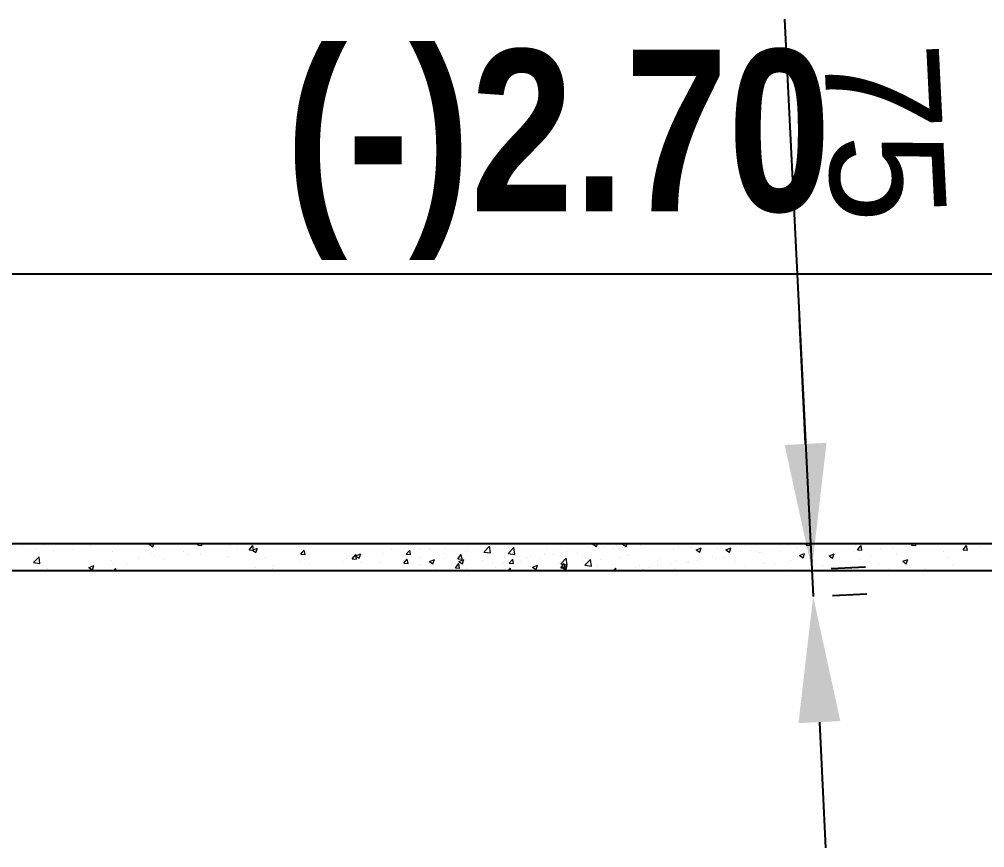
# Model space of a CAD drawing. Extents: x -426260 to 2055400, y -4304674 to -305611.
# Drawn here: x 162970 to 165658, y -1904859 to -1902553 of the extents above; entities that cross this region are included whole.
import ezdxf

# ---------------------------------------------------------------- set-up
doc = ezdxf.new("R2010")
doc.units = 0
doc.header["$LTSCALE"] = 300
doc.header["$MEASUREMENT"] = 0
doc.header["$PDMODE"] = 3
doc.layers.get('DEFPOINTS').update_dxf_attribs({"linetype": 'CONTINUOUS'})
doc.layers.add('Dim', color=7, linetype='CONTINUOUS', lineweight=9)
doc.layers.add('LINE', color=7, linetype='CONTINUOUS')
doc.layers.add('TEXT', color=10, linetype='CONTINUOUS')
doc.styles.add('Arial', font='arial.ttf')
doc.styles.add('DIM', font='isocp3.shx')
doc.styles.add('text', font='ARIALN.TTF', dxfattribs={"height": 1.6})
doc.dimstyles.new('dim_150', dxfattribs={"dimtxt": 300, "dimasz": 300, "dimexe": 300, "dimexo": 100, "dimgap": 100, "dimtad": 1, "dimdec": 0, "dimzin": 0, "dimdsep": 46, "dimtxsty": 'DIM', "dimcen": 150, "dimclrd": 5, "dimclre": 5, "dimclrt": 7, "dimadec": 0, "dimazin": 0, "dimtfac": 1, "dimtdec": 0, "dimtmove": 0, "dimatfit": 3, "dimfxl": 20, "dimtolj": 1, "dimtzin": 0, "dimarcsym": 0})

# ---------------------------------------------------------------- blocks, each defined once
blk = doc.blocks.new('*D1295')
at = {"layer": 'DEFPOINTS', "color": 0, "ltscale": 500, "transparency": 16777216}
for p in [(165130.7214739423, -1904087.100582498), (165134.4509759017, -1904162.165958703), (165180.1054876493, -1904159.897688035)]:
    blk.add_point(p, dxfattribs=at)
at = {"layer": 'Dim', "color": 5, "lineweight": -2, "ltscale": 500, "transparency": 16777216}
for p, q in [((165100.2908809619, -1902553.432926031), (165176.3759856899, -1904084.83231183)), ((165159.008223481, -1903735.263490515), (165141.640461272, -1903385.694669199)), ((165230.5982800324, -1904082.138364724), (165326.1911948251, -1904077.388985169)), ((165176.3759856899, -1904084.83231183), (165180.1054876493, -1904159.897688035)), ((165176.3759856899, -1904084.83231183), (165180.1054876493, -1904159.897688035)), ((165234.3277819918, -1904157.203740929), (165329.9206967845, -1904152.454361374)), ((165197.4732498582, -1904509.46650935), (165214.8410120671, -1904859.035330666))]:
    blk.add_line(p, q, dxfattribs=at)
at = {"layer": 'Dim', "color": 5, "ltscale": 500, "transparency": 16777216}
for points in [[(165217.2696937002, -1903732.36886348), (165100.7467532617, -1903738.158117549), (165176.3759856899, -1904084.83231183)], [(165255.7347200775, -1904506.571882315), (165139.211779639, -1904512.361136385), (165180.1054876493, -1904159.897688035)]]:
    blk.add_solid(points, dxfattribs=at)
at = {"layer": 'Dim', "color": 7, "ltscale": 500, "transparency": 16777216, "insert": (165379.0256898058, -1902869.076299376), "char_height": 320, "attachment_point": 5, "rotation": 272.84430945603503, "style": 'Arial'}
blk.add_mtext('\\A1;75', dxfattribs=at)

msp = doc.modelspace()

# ---------------------------------------------------------------- linework, layer by layer
at = {"layer": 'Dim', "color": 8}
for p, q in [((162976.8345471739, -1904020.880100655, 7.337048265185593e-09), (162976.8345471739, -1904020.880100655, 7.337048265185593e-09)), ((163026.9025126733, -1904014.288527948, 7.337048265185593e-09), (163026.9025126733, -1904014.288527948, 7.337048265185593e-09)), ((163038.1384973291, -1904017.390744527, 7.337048265185593e-09), (163038.1384973291, -1904017.390744527, 7.337048265185593e-09)), ((163169.1157302291, -1904017.621545631, 7.337048265185593e-09), (163169.1157302291, -1904017.621545631, 7.337048265185593e-09)), ((163331.7199851887, -1904014.66471384, 7.337048265185593e-09), (163335.6092746865, -1904013.17175548, 7.337048265185593e-09)), ((163331.7201115906, -1904014.664735606, 7.337048265185593e-09), (163341.6685624614, -1904021.375050448, 7.337048265185593e-09)), ((163341.6656607436, -1904021.37576437, 7.337048265185593e-09), (163344.4184167525, -1904013.17175548, 7.337048265185593e-09)), ((163466.8330988856, -1904017.019828882, 7.337048265185593e-09), (163470.0620158585, -1904013.171755479, 7.337048265185593e-09)), ((163466.8331744522, -1904017.019745986, 7.337048265185593e-09), (163478.7875108293, -1904018.065614899, 7.337048265185593e-09)), ((163478.7854219866, -1904018.069896415, 7.337048265185593e-09), (163477.8818980872, -1904013.17175548, 7.337048265185593e-09)), ((163554.2838490887, -1904016.813047876, 7.337048265185593e-09), (163554.2838490887, -1904016.813047876, 7.337048265185593e-09)), ((163610.2851354061, -1904029.570255878, 7.337048265185593e-09), (163619.9269495513, -1904018.079589232, 7.337048265185593e-09)), ((163622.2374573806, -1904030.620325138, 7.337048265185593e-09), (163619.92493521, -1904018.083789561, 7.337048265185593e-09)), ((163677.9784377725, -1904015.433379368, 7.337048265185593e-09), (163677.9784377725, -1904015.433379368, 7.337048265185593e-09)), ((164217.6440954816, -1904015.466608464, 7.337048265185593e-09), (164217.6440954816, -1904015.466608464, 7.337048265185593e-09)), ((164263.8848151127, -1904036.001989206, 7.337048265185593e-09), (164279.4625141989, -1904019.766679195, 7.337048265185593e-09)), ((164271.6923689321, -1904019.510987216, 7.337048265185593e-09), (164271.6923689321, -1904019.510987216, 7.337048265185593e-09)), ((164281.609872835, -1904038.823955315, 7.337048265185593e-09), (164279.4002229285, -1904019.829983977, 7.337048265185593e-09)), ((164331.5068009535, -1904039.801406017, 7.337048265185593e-09), (164347.0845000397, -1904023.566096005, 7.337048265185593e-09)), ((164339.2581487, -1904016.978084358, 7.337048265185593e-09), (164339.2581487, -1904016.978084358, 7.337048265185593e-09)), ((164349.231389767, -1904042.623848176, 7.337048265185593e-09), (164347.0217398608, -1904023.629876838, 7.337048265185593e-09)), ((164552.8898635616, -1904023.382357778, 7.337048265185593e-09), (164552.8898635616, -1904023.382357778, 7.337048265185593e-09)), ((164567.2160362734, -1904013.792629723, 7.337048265185593e-09), (164568.8334689743, -1904013.17175548, 7.337048265185593e-09)), ((164567.2161634963, -1904013.792651309, 7.337048265185593e-09), (164577.1646143671, -1904020.502966151, 7.337048265185593e-09)), ((164577.1616871853, -1904020.503683832, 7.337048265185593e-09), (164579.621827112, -1904013.17175548, 7.337048265185593e-09)), ((164592.2033658421, -1904013.890488529, 7.337048265185593e-09), (164592.2033658421, -1904013.890488529, 7.337048265185593e-09)), ((164595.8725783592, -1904022.947624276, 7.337048265185593e-09), (164595.8725783592, -1904022.947624276, 7.337048265185593e-09)), ((164633.9317879395, -1904018.585880307, 7.337048265185593e-09), (164633.9317879395, -1904018.585880307, 7.337048265185593e-09)), ((164649.468010731, -1904014.228671781, 7.337048265185593e-09), (164652.2213718304, -1904013.17175548, 7.337048265185593e-09)), ((164649.4681375434, -1904014.228693458, 7.337048265185593e-09), (164659.4165884142, -1904020.939008299, 7.337048265185593e-09)), ((164659.4136739643, -1904020.939724101, 7.337048265185593e-09), (164662.0201219323, -1904013.17175548, 7.337048265185593e-09)), ((164698.9678530765, -1904018.401462875, 7.337048265185593e-09), (164698.9678530765, -1904018.401462875, 7.337048265185593e-09)), ((164726.5068030246, -1904013.278442202, 7.337048265185593e-09), (164726.5068030246, -1904013.278442202, 7.337048265185593e-09)), ((164805.7323403109, -1904022.912437222, 7.337048265185593e-09), (164805.7323403109, -1904022.912437222, 7.337048265185593e-09)), ((164840.9610632057, -1904022.883232665, 7.337048265185593e-09), (164840.9610632057, -1904022.883232665, 7.337048265185593e-09)), ((164854.6419234667, -1904029.810176938, 7.337048265185593e-09), (164868.6456298642, -1904024.434657695, 7.337048265185593e-09)), ((164864.587571654, -1904036.521231405, 7.337048265185593e-09), (164868.6428270561, -1904024.435397695, 7.337048265185593e-09)), ((164936.8938979243, -1904030.246218996, 7.337048265185593e-09), (164950.8976043218, -1904024.870699753, 7.337048265185593e-09)), ((164946.839558433, -1904036.957271674, 7.337048265185593e-09), (164950.8948138352, -1904024.871437964, 7.337048265185593e-09)), ((164980.1264310787, -1904020.304209028, 7.337048265185593e-09), (164980.1264310787, -1904020.304209028, 7.337048265185593e-09)), ((165095.820731129, -1904013.289517421, 7.337048265185593e-09), (165095.820731129, -1904013.289517421, 7.337048265185593e-09)), ((165107.5913579273, -1904018.56791687, 7.337048265185593e-09), (165107.5913579273, -1904018.56791687, 7.337048265185593e-09)), ((165135.5382360681, -1904022.980853372, 7.337048265185593e-09), (165135.5382360681, -1904022.980853372, 7.337048265185593e-09)), ((165160.5072703508, -1904017.186526082, 7.337048265185593e-09), (165163.8760628831, -1904013.171755479, 7.337048265185593e-09)), ((165160.507346032, -1904017.186442714, 7.337048265185593e-09), (165172.461682409, -1904018.232311627, 7.337048265185593e-09)), ((165161.3131243549, -1904021.110400234, 7.337048265185593e-09), (165161.3131243549, -1904021.110400234, 7.337048265185593e-09)), ((165172.459580668, -1904018.236614172, 7.337048265185593e-09), (165171.5253035747, -1904013.17175548, 7.337048265185593e-09)), ((165190.6207169583, -1904014.091354192, 7.337048265185593e-09), (165190.6207169583, -1904014.091354192, 7.337048265185593e-09)), ((165297.3852041927, -1904018.602328539, 7.337048265185593e-09), (165297.3852041927, -1904018.602328539, 7.337048265185593e-09)), ((165303.9593068713, -1904029.736953079, 7.337048265185593e-09), (165313.6011210168, -1904018.246286432, 7.337048265185593e-09)), ((165315.9116160623, -1904030.787042894, 7.337048265185593e-09), (165313.5990938914, -1904018.250507318, 7.337048265185593e-09)), ((165404.1496914271, -1904023.113302886, 7.337048265185593e-09), (165404.1496914271, -1904023.113302886, 7.337048265185593e-09)), ((165454.181441816, -1904017.353223282, 7.337048265185593e-09), (165457.6901099076, -1904013.171755479, 7.337048265185593e-09)), ((165454.181517612, -1904017.353139441, 7.337048265185593e-09), (165466.135853989, -1904018.399008355, 7.337048265185593e-09)), ((165466.1337393494, -1904018.403331929, 7.337048265185593e-09), (165465.1687090625, -1904013.17175548, 7.337048265185593e-09)), ((165597.6334783365, -1904029.903650279, 7.337048265185593e-09), (165607.2752924818, -1904018.412983633, 7.337048265185593e-09)), ((165602.4426442599, -1904013.17175548, 7.337048265185593e-09), (165603.4055514734, -1904013.32109392, 7.337048265185593e-09)), ((165603.4047187329, -1904013.319805533, 7.337048265185593e-09), (165603.3874954372, -1904013.17175548, 7.337048265185593e-09)), ((165609.5857747437, -1904030.953760651, 7.337048265185593e-09), (165607.2732525731, -1904018.417225075, 7.337048265185593e-09)), ((165644.4009436117, -1904020.79268711, 7.337048265185593e-09), (165644.4009436117, -1904020.79268711, 7.337048265185593e-09)), ((163009.7110954062, -1904065.306428554, 7.337048265185593e-09), (163025.2887944924, -1904049.071118543, 7.337048265185593e-09)), ((163015.540635637, -1904025.53363788, 7.337048265185593e-09), (163015.540635637, -1904025.53363788, 7.337048265185593e-09)), ((163027.4365438689, -1904068.127997956, 7.337048265185593e-09), (163025.2268939624, -1904049.134026619, 7.337048265185593e-09)), ((163065.2383536936, -1904032.616806352, 7.337048265185593e-09), (163065.2383536936, -1904032.616806352, 7.337048265185593e-09)), ((163122.3051228714, -1904030.044612227, 7.337048265185593e-09), (163122.3051228714, -1904030.044612227, 7.337048265185593e-09)), ((163229.0696101063, -1904034.555586575, 7.337048265185593e-09), (163229.0696101063, -1904034.555586575, 7.337048265185593e-09)), ((163302.1594208414, -1904050.005858557, 7.337048265185593e-09), (163302.1594208414, -1904050.005858557, 7.337048265185593e-09)), ((163335.8340973407, -1904039.066560921, 7.337048265185593e-09), (163335.8340973407, -1904039.066560921, 7.337048265185593e-09)), ((163347.7948971596, -1904047.339897103, 7.337048265185593e-09), (163347.7948971596, -1904047.339897103, 7.337048265185593e-09)), ((163428.4694961803, -1904033.376821668, 7.337048265185593e-09), (163428.4694961803, -1904033.376821668, 7.337048265185593e-09)), ((163442.5985845749, -1904043.577535268, 7.337048265185593e-09), (163442.5985845749, -1904043.577535268, 7.337048265185593e-09)), ((163464.432131028, -1904027.318900636, 7.337048265185593e-09), (163464.432131028, -1904027.318900636, 7.337048265185593e-09)), ((163474.2697867367, -1904042.319217522, 7.337048265185593e-09), (163474.2697867367, -1904042.319217522, 7.337048265185593e-09)), ((163478.5374616797, -1904026.785248961, 7.337048265185593e-09), (163478.5374616797, -1904026.785248961, 7.337048265185593e-09)), ((163549.3630718095, -1904048.088509615, 7.337048265185593e-09), (163549.3630718095, -1904048.088509615, 7.337048265185593e-09)), ((163576.957133262, -1904028.237098944, 7.337048265185593e-09), (163576.957133262, -1904028.237098944, 7.337048265185593e-09)), ((163610.2852109773, -1904029.570172941, 7.337048265185593e-09), (163622.2395473544, -1904030.616041854, 7.337048265185593e-09)), ((163619.1458723822, -1904030.682261054, 7.337048265185593e-09), (163633.1495787795, -1904025.306741811, 7.337048265185593e-09)), ((163619.1459988707, -1904030.682282797, 7.337048265185593e-09), (163629.0944497413, -1904037.392597639, 7.337048265185593e-09)), ((163629.0915452121, -1904037.393311943, 7.337048265185593e-09), (163633.1468006142, -1904025.307478232, 7.337048265185593e-09)), ((163753.7371719261, -1904042.120682875, 7.337048265185593e-09), (163763.3789860716, -1904030.630016228, 7.337048265185593e-09)), ((163753.7372475024, -1904042.120599897, 7.337048265185593e-09), (163765.6915838795, -1904043.16646881, 7.337048265185593e-09)), ((163765.6894927749, -1904043.17075386, 7.337048265185593e-09), (163763.3769706041, -1904030.634218284, 7.337048265185593e-09)), ((163880.1044451867, -1904045.873542682, 7.337048265185593e-09), (163880.1044451867, -1904045.873542682, 7.337048265185593e-09)), ((163897.1892084463, -1904054.671109871, 7.337048265185593e-09), (163906.8310225916, -1904043.180443224, 7.337048265185593e-09)), ((163906.5717595753, -1904046.69980827, 7.337048265185593e-09), (163920.5754659728, -1904041.324289027, 7.337048265185593e-09)), ((163906.5718861511, -1904046.699829987, 7.337048265185593e-09), (163916.5203370217, -1904053.410144828, 7.337048265185593e-09)), ((163909.1415281692, -1904055.721182583, 7.337048265185593e-09), (163906.8290059983, -1904043.184647007, 7.337048265185593e-09)), ((163916.5174296808, -1904053.410859516, 7.337048265185593e-09), (163920.5726850829, -1904041.325025806, 7.337048265185593e-09)), ((163930.172410686, -1904039.281969975, 7.337048265185593e-09), (163930.172410686, -1904039.281969975, 7.337048265185593e-09)), ((163983.1324942806, -1904040.13105126, 7.337048265185593e-09), (163983.1324942806, -1904040.13105126, 7.337048265185593e-09)), ((164005.9187980948, -1904029.309768889, 7.337048265185593e-09), (164005.9187980948, -1904029.309768889, 7.337048265185593e-09)), ((164039.3608350132, -1904046.54667529, 7.337048265185593e-09), (164039.3608350132, -1904046.54667529, 7.337048265185593e-09)), ((164046.3192637179, -1904049.978283303, 7.337048265185593e-09), (164046.3192637179, -1904049.978283303, 7.337048265185593e-09)), ((164047.4113433915, -1904042.287380075, 7.337048265185593e-09), (164057.0531575368, -1904030.796713429, 7.337048265185593e-09)), ((164047.4114190824, -1904042.287296625, 7.337048265185593e-09), (164059.3657554595, -1904043.333165538, 7.337048265185593e-09)), ((164059.3636514565, -1904043.337471617, 7.337048265185593e-09), (164057.0511292857, -1904030.800936041, 7.337048265185593e-09)), ((164087.0098708156, -1904025.135790539, 7.337048265185593e-09), (164087.0098708156, -1904025.135790539, 7.337048265185593e-09)), ((164087.1337204527, -1904050.17089504, 7.337048265185593e-09), (164087.1337204527, -1904050.17089504, 7.337048265185593e-09)), ((164110.9141786615, -1904027.624277233, 7.337048265185593e-09), (164110.9141786615, -1904027.624277233, 7.337048265185593e-09)), ((164113.7667189459, -1904030.461869185, 7.337048265185593e-09), (164113.7667189459, -1904030.461869185, 7.337048265185593e-09)), ((164137.201685952, -1904043.579322333, 7.337048265185593e-09), (164137.201685952, -1904043.579322333, 7.337048265185593e-09)), ((164155.0551350636, -1904039.531983682, 7.337048265185593e-09), (164155.0551350636, -1904039.531983682, 7.337048265185593e-09)), ((164155.9980688817, -1904026.525678824, 7.337048265185593e-09), (164155.9980688817, -1904026.525678824, 7.337048265185593e-09)), ((164190.8633799115, -1904054.837807072, 7.337048265185593e-09), (164200.5051940568, -1904043.347140425, 7.337048265185593e-09)), ((164202.8156868506, -1904055.88790034, 7.337048265185593e-09), (164200.50316468, -1904043.351364763, 7.337048265185593e-09)), ((164212.9480733611, -1904033.607121248, 7.337048265185593e-09), (164212.9480733611, -1904033.607121248, 7.337048265185593e-09)), ((164217.6786658962, -1904032.13525158, 7.337048265185593e-09), (164217.6786658962, -1904032.13525158, 7.337048265185593e-09)), ((164263.8233439564, -1904036.066565763, 7.337048265185593e-09), (164281.610693034, -1904038.825227176, 7.337048265185593e-09)), ((164320.5583296425, -1904050.418045852, 7.337048265185593e-09), (164320.5583296425, -1904050.418045852, 7.337048265185593e-09)), ((164324.4431531306, -1904036.646225926, 7.337048265185593e-09), (164324.4431531306, -1904036.646225926, 7.337048265185593e-09)), ((164331.4448677404, -1904039.866467629, 7.337048265185593e-09), (164349.232216818, -1904042.625129041, 7.337048265185593e-09)), ((164381.8073596922, -1904051.778690988, 7.337048265185593e-09), (164381.8073596922, -1904051.778690988, 7.337048265185593e-09)), ((164392.1639273237, -1904049.83346243, 7.337048265185593e-09), (164392.1639273237, -1904049.83346243, 7.337048265185593e-09)), ((164431.2076403655, -1904041.157200274, 7.337048265185593e-09), (164431.2076403655, -1904041.157200274, 7.337048265185593e-09)), ((164436.2526296931, -1904043.403354244, 7.337048265185593e-09), (164436.2526296931, -1904043.403354244, 7.337048265185593e-09)), ((164437.195563511, -1904030.397049386, 7.337048265185593e-09), (164437.195563511, -1904030.397049386, 7.337048265185593e-09)), ((164457.5537471012, -1904041.806489903, 7.337048265185593e-09), (164457.5537471012, -1904041.806489903, 7.337048265185593e-09)), ((164494.8512738487, -1904035.751343853, 7.337048265185593e-09), (164494.8512738487, -1904035.751343853, 7.337048265185593e-09)), ((164522.7981519892, -1904040.164280355, 7.337048265185593e-09), (164522.7981519892, -1904040.164280355, 7.337048265185593e-09)), ((164537.9721275996, -1904045.668174621, 7.337048265185593e-09), (164537.9721275996, -1904045.668174621, 7.337048265185593e-09)), ((164583.8638224402, -1904025.177453013, 7.337048265185593e-09), (164583.8638224402, -1904025.177453013, 7.337048265185593e-09)), ((164625.4854985145, -1904026.082161778, 7.337048265185593e-09), (164625.4854985145, -1904026.082161778, 7.337048265185593e-09)), ((164644.7366148343, -1904050.179148967, 7.337048265185593e-09), (164644.7366148343, -1904050.179148967, 7.337048265185593e-09)), ((164664.5830223674, -1904046.103842261, 7.337048265185593e-09), (164664.5830223674, -1904046.103842261, 7.337048265185593e-09)), ((164790.8930977064, -1904029.474805372, 7.337048265185593e-09), (164790.8930977064, -1904029.474805372, 7.337048265185593e-09)), ((164854.6420507766, -1904029.810198499, 7.337048265185593e-09), (164864.5905016472, -1904036.520513341, 7.337048265185593e-09)), ((164863.4891972102, -1904040.325205495, 7.337048265185593e-09), (164863.4891972102, -1904040.325205495, 7.337048265185593e-09)), ((164901.0266348668, -1904047.645296168, 7.337048265185593e-09), (164901.0266348668, -1904047.645296168, 7.337048265185593e-09)), ((164912.4968275456, -1904027.42341157, 7.337048265185593e-09), (164912.4968275456, -1904027.42341157, 7.337048265185593e-09)), ((164930.6395550221, -1904050.779833669, 7.337048265185593e-09), (164930.6395550221, -1904050.779833669, 7.337048265185593e-09)), ((164936.8940248236, -1904030.246240648, 7.337048265185593e-09), (164946.8424756941, -1904036.956555489, 7.337048265185593e-09)), ((164979.1834972608, -1904033.310513888, 7.337048265185593e-09), (164979.1834972608, -1904033.310513888, 7.337048265185593e-09)), ((165004.9040114025, -1904032.650035447, 7.337048265185593e-09), (165004.9040114025, -1904032.650035447, 7.337048265185593e-09)), ((165019.2613147798, -1904031.934385916, 7.337048265185593e-09), (165019.2613147798, -1904031.934385916, 7.337048265185593e-09)), ((165031.6608595324, -1904037.976114093, 7.337048265185593e-09), (165031.6608595324, -1904037.976114093, 7.337048265185593e-09)), ((165035.4987714465, -1904037.674174027, 7.337048265185593e-09), (165035.4987714465, -1904037.674174027, 7.337048265185593e-09)), ((165085.5667369459, -1904031.08260132, 7.337048265185593e-09), (165085.5667369459, -1904031.08260132, 7.337048265185593e-09)), ((165126.0258020144, -1904036.445360263, 7.337048265185593e-09), (165126.0258020144, -1904036.445360263, 7.337048265185593e-09)), ((165142.0678106598, -1904045.827724152, 7.337048265185593e-09), (165156.071517057, -1904040.452204909, 7.337048265185593e-09)), ((165142.0679380568, -1904045.82774569, 7.337048265185593e-09), (165152.0163889274, -1904052.538060531, 7.337048265185593e-09)), ((165152.0134561227, -1904052.538778978, 7.337048265185593e-09), (165156.0687115248, -1904040.452945268, 7.337048265185593e-09)), ((165224.3197851174, -1904046.263766211, 7.337048265185593e-09), (165238.3234915149, -1904040.888246968, 7.337048265185593e-09)), ((165224.3199121039, -1904046.263787839, 7.337048265185593e-09), (165234.2683629745, -1904052.97410268, 7.337048265185593e-09)), ((165232.790289249, -1904040.95633461, 7.337048265185593e-09), (165232.790289249, -1904040.95633461, 7.337048265185593e-09)), ((165234.2654429018, -1904052.974819248, 7.337048265185593e-09), (165238.3206983036, -1904040.888985537, 7.337048265185593e-09)), ((165242.5280467127, -1904041.971526385, 7.337048265185593e-09), (165242.5280467127, -1904041.971526385, 7.337048265185593e-09)), ((165292.5960122121, -1904035.379953678, 7.337048265185593e-09), (165292.5960122121, -1904035.379953678, 7.337048265185593e-09)), ((165303.9593825573, -1904029.73686967, 7.337048265185593e-09), (165315.9137189342, -1904030.782738582, 7.337048265185593e-09)), ((165339.5547764832, -1904045.467308957, 7.337048265185593e-09), (165339.5547764832, -1904045.467308957, 7.337048265185593e-09)), ((165368.3423996211, -1904025.407752593, 7.337048265185593e-09), (165368.3423996211, -1904025.407752593, 7.337048265185593e-09)), ((165412.7454144354, -1904043.265588761, 7.337048265185593e-09), (165412.7454144354, -1904043.265588761, 7.337048265185593e-09)), ((165440.6922925762, -1904047.678525263, 7.337048265185593e-09), (165440.6922925762, -1904047.678525263, 7.337048265185593e-09)), ((165543.379639101, -1904033.596406686, 7.337048265185593e-09), (165543.379639101, -1904033.596406686, 7.337048265185593e-09)), ((165597.6335541373, -1904029.903566397, 7.337048265185593e-09), (165609.5878905142, -1904030.94943531, 7.337048265185593e-09)), ((163009.650009301, -1904065.370600885, 7.337048265185593e-09), (163027.4373583787, -1904068.129262297, 7.337048265185593e-09)), ((163163.6755084193, -1904079.170944758, 7.337048265185593e-09), (163177.6792148168, -1904073.795425515, 7.337048265185593e-09)), ((163173.6211853975, -1904085.881994931, 7.337048265185593e-09), (163177.6764407994, -1904073.796161221, 7.337048265185593e-09)), ((163176.345067933, -1904066.56963235, 7.337048265185593e-09), (163176.345067933, -1904066.56963235, 7.337048265185593e-09)), ((163226.4130334323, -1904059.978059643, 7.337048265185593e-09), (163226.4130334323, -1904059.978059643, 7.337048265185593e-09)), ((163231.1576632911, -1904067.360893569, 7.337048265185593e-09), (163231.1576632911, -1904067.360893569, 7.337048265185593e-09)), ((163269.3711056907, -1904070.118197819, 7.337048265185593e-09), (163269.3711056907, -1904070.118197819, 7.337048265185593e-09)), ((163370.392410201, -1904057.314478243, 7.337048265185593e-09), (163370.392410201, -1904057.314478243, 7.337048265185593e-09)), ((163656.1275590439, -1904052.599483962, 7.337048265185593e-09), (163656.1275590439, -1904052.599483962, 7.337048265185593e-09)), ((163678.0479824387, -1904072.474780656, 7.337048265185593e-09), (163678.0479824387, -1904072.474780656, 7.337048265185593e-09)), ((163753.7943698475, -1904062.502579571, 7.337048265185593e-09), (163753.7943698475, -1904062.502579571, 7.337048265185593e-09)), ((163762.8920462783, -1904057.110458309, 7.337048265185593e-09), (163762.8920462783, -1904057.110458309, 7.337048265185593e-09)), ((163779.4238432446, -1904067.016889414, 7.337048265185593e-09), (163779.4238432446, -1904067.016889414, 7.337048265185593e-09)), ((163869.6565335128, -1904061.621432655, 7.337048265185593e-09), (163869.6565335128, -1904061.621432655, 7.337048265185593e-09)), ((163882.1111897696, -1904052.934770836, 7.337048265185593e-09), (163882.1111897696, -1904052.934770836, 7.337048265185593e-09)), ((163897.1892840278, -1904054.671026852, 7.337048265185593e-09), (163909.1436204049, -1904055.716895766, 7.337048265185593e-09)), ((163922.7236011445, -1904066.567671756, 7.337048265185593e-09), (163922.7236011445, -1904066.567671756, 7.337048265185593e-09)), ((163976.4210207474, -1904066.132407003, 7.337048265185593e-09), (163976.4210207474, -1904066.132407003, 7.337048265185593e-09)), ((164038.4179011949, -1904059.552980149, 7.337048265185593e-09), (164038.4179011949, -1904059.552980149, 7.337048265185593e-09)), ((164040.6412449663, -1904067.221536868, 7.337048265185593e-09), (164050.2830591116, -1904055.730870221, 7.337048265185593e-09)), ((164040.6413205529, -1904067.221453808, 7.337048265185593e-09), (164052.59565693, -1904068.267322721, 7.337048265185593e-09)), ((164052.5935635632, -1904068.271611306, 7.337048265185593e-09), (164050.2810413926, -1904055.73507573, 7.337048265185593e-09)), ((164083.185507982, -1904070.643381349, 7.337048265185593e-09), (164083.185507982, -1904070.643381349, 7.337048265185593e-09)), ((164111.7456723107, -1904062.281313426, 7.337048265185593e-09), (164125.7493787082, -1904056.905794183, 7.337048265185593e-09)), ((164111.7457993841, -1904062.281335028, 7.337048265185593e-09), (164121.6942502549, -1904068.99164987, 7.337048265185593e-09)), ((164121.6913273707, -1904068.992366821, 7.337048265185593e-09), (164125.7465827726, -1904056.90653311, 7.337048265185593e-09)), ((164153.083750952, -1904054.48925765, 7.337048265185593e-09), (164153.083750952, -1904054.48925765, 7.337048265185593e-09)), ((164184.0932814865, -1904079.771963865, 7.337048265185593e-09), (164193.7350956318, -1904068.281297218, 7.337048265185593e-09)), ((164187.2652462774, -1904077.632442728, 7.337048265185593e-09), (164187.2652462774, -1904077.632442728, 7.337048265185593e-09)), ((164189.9499952164, -1904075.154355696, 7.337048265185593e-09), (164189.9499952164, -1904075.154355696, 7.337048265185593e-09)), ((164190.8634556076, -1904054.83772358, 7.337048265185593e-09), (164202.8177919846, -1904055.883592493, 7.337048265185593e-09)), ((164196.0455989575, -1904080.822040029, 7.337048265185593e-09), (164193.7330767866, -1904068.285504452, 7.337048265185593e-09)), ((164193.9976467683, -1904062.717355484, 7.337048265185593e-09), (164208.0013531658, -1904057.341836241, 7.337048265185593e-09)), ((164193.997773431, -1904062.717377177, 7.337048265185593e-09), (164203.9462243016, -1904069.427692019, 7.337048265185593e-09)), ((164203.9210957743, -1904070.439042319, 7.337048265185593e-09), (164203.9210957743, -1904070.439042319, 7.337048265185593e-09)), ((164203.9433141497, -1904069.428407089, 7.337048265185593e-09), (164207.9985695516, -1904057.342573379, 7.337048265185593e-09)), ((164205.4293188539, -1904074.999300584, 7.337048265185593e-09), (164205.4293188539, -1904074.999300584, 7.337048265185593e-09)), ((164259.8482381869, -1904059.000231997, 7.337048265185593e-09), (164259.8482381869, -1904059.000231997, 7.337048265185593e-09)), ((164288.2865507882, -1904064.828723151, 7.337048265185593e-09), (164288.2865507882, -1904064.828723151, 7.337048265185593e-09)), ((164317.899470943, -1904067.963260653, 7.337048265185593e-09), (164317.899470943, -1904067.963260653, 7.337048265185593e-09)), ((164319.6153958247, -1904063.424350711, 7.337048265185593e-09), (164319.6153958247, -1904063.424350711, 7.337048265185593e-09)), ((164331.7393941928, -1904058.370263695, 7.337048265185593e-09), (164331.7393941928, -1904058.370263695, 7.337048265185593e-09)), ((164334.3154164315, -1904067.388234069, 7.337048265185593e-09), (164343.9572305768, -1904055.897567422, 7.337048265185593e-09)), ((164334.3154921329, -1904067.388150536, 7.337048265185593e-09), (164346.26982851, -1904068.434019449, 7.337048265185593e-09)), ((164346.2677222448, -1904068.438329063, 7.337048265185593e-09), (164343.955200074, -1904055.901793486, 7.337048265185593e-09)), ((164366.6127254211, -1904063.511206344, 7.337048265185593e-09), (164366.6127254211, -1904063.511206344, 7.337048265185593e-09)), ((164399.1715595038, -1904078.298860641, 7.337048265185593e-09), (164413.1752659013, -1904072.923341398, 7.337048265185593e-09)), ((164399.1716866642, -1904078.298882219, 7.337048265185593e-09), (164409.1201375348, -1904085.00919706, 7.337048265185593e-09)), ((164409.1172118394, -1904085.009914394, 7.337048265185593e-09), (164413.1724672413, -1904072.924080683, 7.337048265185593e-09)), ((164418.9207754538, -1904055.159541076, 7.337048265185593e-09), (164418.9207754538, -1904055.159541076, 7.337048265185593e-09)), ((164473.3772126562, -1904068.022180691, 7.337048265185593e-09), (164473.3772126562, -1904068.022180691, 7.337048265185593e-09)), ((164477.2715330853, -1904069.17050275, 7.337048265185593e-09), (164495.0588821629, -1904071.929164163, 7.337048265185593e-09)), ((164477.3330812473, -1904069.105845365, 7.337048265185593e-09), (164492.9107803334, -1904052.870535353, 7.337048265185593e-09)), ((164477.767452952, -1904079.938661065, 7.337048265185593e-09), (164487.4092670972, -1904068.447994418, 7.337048265185593e-09)), ((164481.4235339614, -1904078.734902699, 7.337048265185593e-09), (164495.4272403589, -1904073.359383456, 7.337048265185593e-09)), ((164481.4236607112, -1904078.734924367, 7.337048265185593e-09), (164491.372111582, -1904085.445239209, 7.337048265185593e-09)), ((164489.7197576391, -1904080.988757785, 7.337048265185593e-09), (164487.4072354683, -1904068.452222209, 7.337048265185593e-09)), ((164491.3691986185, -1904085.445954662, 7.337048265185593e-09), (164495.4244540203, -1904073.360120952, 7.337048265185593e-09)), ((164495.0580608011, -1904071.927890817, 7.337048265185593e-09), (164492.8484108946, -1904052.933919479, 7.337048265185593e-09)), ((164538.768669459, -1904062.667616053, 7.337048265185593e-09), (164538.768669459, -1904062.667616053, 7.337048265185593e-09)), ((164544.8930568695, -1904072.970404615, 7.337048265185593e-09), (164562.6804059469, -1904075.729066028, 7.337048265185593e-09)), ((164544.9550670879, -1904072.905262175, 7.337048265185593e-09), (164560.5327661741, -1904056.669952163, 7.337048265185593e-09)), ((164562.6795777334, -1904075.727783678, 7.337048265185593e-09), (164560.4699278269, -1904056.73381234, 7.337048265185593e-09)), ((164580.1416998901, -1904072.533155038, 7.337048265185593e-09), (164580.1416998901, -1904072.533155038, 7.337048265185593e-09)), ((164588.8366349584, -1904056.076043347, 7.337048265185593e-09), (164588.8366349584, -1904056.076043347, 7.337048265185593e-09)), ((164686.906187125, -1904077.044129385, 7.337048265185593e-09), (164686.906187125, -1904077.044129385, 7.337048265185593e-09)), ((164697.317983831, -1904074.531134322, 7.337048265185593e-09), (164697.317983831, -1904074.531134322, 7.337048265185593e-09)), ((164745.9090295236, -1904073.352506821, 7.337048265185593e-09), (164745.9090295236, -1904073.352506821, 7.337048265185593e-09)), ((164746.8519633417, -1904060.346201962, 7.337048265185593e-09), (164746.8519633417, -1904060.346201962, 7.337048265185593e-09)), ((164751.5011020687, -1904054.690123315, 7.337048265185593e-09), (164751.5011020687, -1904054.690123315, 7.337048265185593e-09)), ((164783.3743431992, -1904070.866984708, 7.337048265185593e-09), (164783.3743431992, -1904070.866984708, 7.337048265185593e-09)), ((164800.0053303563, -1904060.449015744, 7.337048265185593e-09), (164800.0053303563, -1904060.449015744, 7.337048265185593e-09)), ((164827.9522084969, -1904064.861952247, 7.337048265185593e-09), (164827.9522084969, -1904064.861952247, 7.337048265185593e-09)), ((164833.4423086985, -1904064.275412002, 7.337048265185593e-09), (164833.4423086985, -1904064.275412002, 7.337048265185593e-09)), ((164858.2655893029, -1904059.201097661, 7.337048265185593e-09), (164858.2655893029, -1904059.201097661, 7.337048265185593e-09)), ((164862.5462633921, -1904053.331510354, 7.337048265185593e-09), (164862.5462633921, -1904053.331510354, 7.337048265185593e-09)), ((164909.1886961074, -1904054.303210916, 7.337048265185593e-09), (164909.1886961074, -1904054.303210916, 7.337048265185593e-09)), ((164965.0300765373, -1904063.712072008, 7.337048265185593e-09), (164965.0300765373, -1904063.712072008, 7.337048265185593e-09)), ((164990.4036184654, -1904075.164337067, 7.337048265185593e-09), (164990.4036184654, -1904075.164337067, 7.337048265185593e-09)), ((165040.4715839648, -1904068.57276436, 7.337048265185593e-09), (165040.4715839648, -1904068.57276436, 7.337048265185593e-09)), ((165071.7945637722, -1904068.223046355, 7.337048265185593e-09), (165071.7945637722, -1904068.223046355, 7.337048265185593e-09)), ((165116.2179713738, -1904058.600563274, 7.337048265185593e-09), (165116.2179713738, -1904058.600563274, 7.337048265185593e-09)), ((165178.5590510063, -1904072.734020702, 7.337048265185593e-09), (165178.5590510063, -1904072.734020702, 7.337048265185593e-09)), ((165206.1806913745, -1904072.34296806, 7.337048265185593e-09), (165206.1806913745, -1904072.34296806, 7.337048265185593e-09)), ((165235.7936115302, -1904075.477505561, 7.337048265185593e-09), (165235.7936115302, -1904075.477505561, 7.337048265185593e-09)), ((165285.0772577047, -1904076.772133015, 7.337048265185593e-09), (165285.0772577047, -1904076.772133015, 7.337048265185593e-09)), ((165285.323538241, -1904077.244995048, 7.337048265185593e-09), (165285.323538241, -1904077.244995048, 7.337048265185593e-09)), ((165310.0580679104, -1904057.347707339, 7.337048265185593e-09), (165310.0580679104, -1904057.347707339, 7.337048265185593e-09)), ((165336.8149160403, -1904062.673785985, 7.337048265185593e-09), (165336.8149160403, -1904062.673785985, 7.337048265185593e-09)), ((165360.8236451137, -1904066.799931929, 7.337048265185593e-09), (165360.8236451137, -1904066.799931929, 7.337048265185593e-09)), ((165429.4936978528, -1904061.845271368, 7.337048265185593e-09), (165443.4974042503, -1904056.469752125, 7.337048265185593e-09)), ((165429.4938253367, -1904061.845292879, 7.337048265185593e-09), (165439.4422762073, -1904068.555607721, 7.337048265185593e-09)), ((165437.4749673773, -1904072.559285008, 7.337048265185593e-09), (165437.4749673773, -1904072.559285008, 7.337048265185593e-09)), ((165439.4393405917, -1904068.556326551, 7.337048265185593e-09), (165443.4945959935, -1904056.470492841, 7.337048265185593e-09)), ((165554.1122012455, -1904052.538288541, 7.337048265185593e-09), (165554.1122012455, -1904052.538288541, 7.337048265185593e-09)), ((165567.85292038, -1904071.097284288, 7.337048265185593e-09), (165567.85292038, -1904071.097284288, 7.337048265185593e-09)), ((163050.034992594, -1904083.198669239, 7.337048265185593e-09), (163050.034992594, -1904083.198669239, 7.337048265185593e-09)), ((163114.5204294226, -1904087.381890036, 7.337048265185593e-09), (163114.5204294226, -1904087.381890036, 7.337048265185593e-09)), ((163163.6756347583, -1904079.170966516, 7.337048265185593e-09), (163173.6240856289, -1904085.881281358, 7.337048265185593e-09)), ((163166.6837591655, -1904084.200316397, 7.337048265185593e-09), (163166.6837591655, -1904084.200316397, 7.337048265185593e-09)), ((163232.9831793413, -1904088.17175548, 7.337048265185593e-09), (163238.737060627, -1904082.174974701, 7.337048265185593e-09)), ((163239.3653854837, -1904088.17175548, 7.337048265185593e-09), (163238.6750819287, -1904082.237962121, 7.337048265185593e-09)), ((163627.9800169393, -1904079.066353363, 7.337048265185593e-09), (163627.9800169393, -1904079.066353363, 7.337048265185593e-09)), ((163675.5464667089, -1904082.012150135, 7.337048265185593e-09), (163675.5464667089, -1904082.012150135, 7.337048265185593e-09)), ((163806.086367276, -1904086.588668223, 7.337048265185593e-09), (163806.086367276, -1904086.588668223, 7.337048265185593e-09)), ((164129.6829314448, -1904084.97150167, 7.337048265185593e-09), (164129.6829314448, -1904084.97150167, 7.337048265185593e-09)), ((164184.0933570783, -1904079.771880764, 7.337048265185593e-09), (164196.0476934551, -1904080.817749676, 7.337048265185593e-09)), ((164202.9781619564, -1904083.445347177, 7.337048265185593e-09), (164202.9781619564, -1904083.445347177, 7.337048265185593e-09)), ((164215.2121244182, -1904082.04537923, 7.337048265185593e-09), (164215.2121244182, -1904082.04537923, 7.337048265185593e-09)), ((164296.7144824509, -1904079.665330043, 7.337048265185593e-09), (164296.7144824509, -1904079.665330043, 7.337048265185593e-09)), ((164331.0281146246, -1904088.17175548, 7.337048265185593e-09), (164337.187132152, -1904080.831724214, 7.337048265185593e-09)), ((164338.538297167, -1904088.17175548, 7.337048265185593e-09), (164337.1851121809, -1904080.835933175, 7.337048265185593e-09)), ((164403.4789696855, -1904084.17630439, 7.337048265185593e-09), (164403.4789696855, -1904084.17630439, 7.337048265185593e-09)), ((164412.4585941201, -1904079.296652943, 7.337048265185593e-09), (164412.4585941201, -1904079.296652943, 7.337048265185593e-09)), ((164477.767528658, -1904079.938577492, 7.337048265185593e-09), (164489.7218650351, -1904080.984446405, 7.337048265185593e-09)), ((164624.8421616491, -1904088.17175548, 7.337048265185593e-09), (164630.8613036172, -1904080.998421415, 7.337048265185593e-09)), ((164630.214729473, -1904080.367198428, 7.337048265185593e-09), (164630.214729473, -1904080.367198428, 7.337048265185593e-09)), ((164632.1817026548, -1904088.17175548, 7.337048265185593e-09), (164630.8592708625, -1904081.002650932, 7.337048265185593e-09)), ((164657.06426786, -1904087.496021598, 7.337048265185593e-09), (164657.06426786, -1904087.496021598, 7.337048265185593e-09)), ((164704.2506866863, -1904088.171755479, 7.337048265185593e-09), (164706.3590464676, -1904085.974391512, 7.337048265185593e-09)), ((164706.5448446306, -1904088.17175548, 7.337048265185593e-09), (164706.296598861, -1904086.037854982, 7.337048265185593e-09)), ((164724.0748319614, -1904079.857212968, 7.337048265185593e-09), (164724.0748319614, -1904079.857212968, 7.337048265185593e-09)), ((164793.6706743592, -1904081.555103732, 7.337048265185593e-09), (164793.6706743592, -1904081.555103732, 7.337048265185593e-09)), ((164900.4351615936, -1904086.066078078, 7.337048265185593e-09), (164900.4351615936, -1904086.066078078, 7.337048265185593e-09)), ((165105.1593868642, -1904085.146687636, 7.337048265185593e-09), (165105.1593868642, -1904085.146687636, 7.337048265185593e-09)), ((165235.0092922053, -1904083.363705722, 7.337048265185593e-09), (165235.0092922053, -1904083.363705722, 7.337048265185593e-09)), ((165321.7806673266, -1904079.573976615, 7.337048265185593e-09), (165321.7806673266, -1904079.573976615, 7.337048265185593e-09)), ((165392.0880254754, -1904081.755969396, 7.337048265185593e-09), (165392.0880254754, -1904081.755969396, 7.337048265185593e-09)), ((165442.0385674718, -1904087.66105808, 7.337048265185593e-09), (165442.0385674718, -1904087.66105808, 7.337048265185593e-09)), ((165492.1065329711, -1904081.069485373, 7.337048265185593e-09), (165492.1065329711, -1904081.069485373, 7.337048265185593e-09)), ((165498.85251271, -1904086.266943743, 7.337048265185593e-09), (165498.85251271, -1904086.266943743, 7.337048265185593e-09)), ((165641.9689725481, -1904087.371457876, 7.337048265185593e-09), (165641.9689725481, -1904087.371457876, 7.337048265185593e-09))]:
    msp.add_line(p, q, dxfattribs=at)
at = {"layer": 'LINE', "ltscale": 500}
msp.add_line((170620.1406302664, -1904013.17175548, 7.337048265185593e-09), (161398.7532952635, -1904013.17175548, 7.337048265185593e-09), dxfattribs=at)
at = {"layer": 'LINE', "ltscale": 500, "elevation": 7.337048265185593e-09}
for points in [[(198633.7952786766, -1904388.567443989), (198122.5415134316, -1904388.541100307), (197762.3313524507, -1904088.366381053), (192993.241109763, -1904088.171755448), (186254.4978893257, -1904088.17175548), (185907.6280140642, -1903972.548463725), (183626.4419928421, -1903338.171611188), (183168.5071759706, -1903338.171611188), (182137.2704345325, -1903338.171759957), (181987.270430051, -1903188.171755476), (175818.4728986511, -1903188.171755477), (174168.4659211009, -1903188.018249055), (173718.469493381, -1903188.018249379), (170632.3101633422, -1904088.17175548), (161427.5792681032, -1904088.17175548), (161027.5792681032, -1904448.942622656), (160508.7532952635, -1904448.942622656)], [(170498.4420446882, -1903263.176582339), (159898.6694670997, -1903263.176582339)]]:
    msp.add_lwpolyline(points, dxfattribs=at)

# ---------------------------------------------------------------- texts
at = {"layer": 'TEXT', "color": 2, "insert": (163711.6040587469, -1902637.708748515, 9.873636084975863e-09), "char_height": 450, "width": 2203.973184474977, "attachment_point": 1, "style": 'text'}
msp.add_mtext('{\\fArial Narrow|b1|i0|c0|p34;\\C6;(-)2.70}', dxfattribs=at)

# ---------------------------------------------------------------- dimensions: what is measured, and where the dimension line sits
at = {"layer": 'Dim', "ltscale": 500}
dim = msp.add_linear_dim(base=(165180.1054876493, -1904159.897688035, 7.337048265185593e-09), p1=(165130.7214739423, -1904087.100582498, 7.337048265185593e-09), p2=(165134.4509759017, -1904162.165958703, 7.337048265185593e-09), angle=272.8443094560086, dimstyle='dim_150', override={"dimtxt": 320, "dimasz": 350, "dimexe": 150, "dimtxsty": 'Arial', "dimsah": 1, "dimtmove": 1}, dxfattribs=at)
dim.commit()
dim.dimension.update_dxf_attribs({"geometry": '*D1295', "text_midpoint": (164784.0757286614, -1902898.635427139, 7.337048265185593e-09), "dimtype": 161})

doc.saveas('drawing.dxf')
